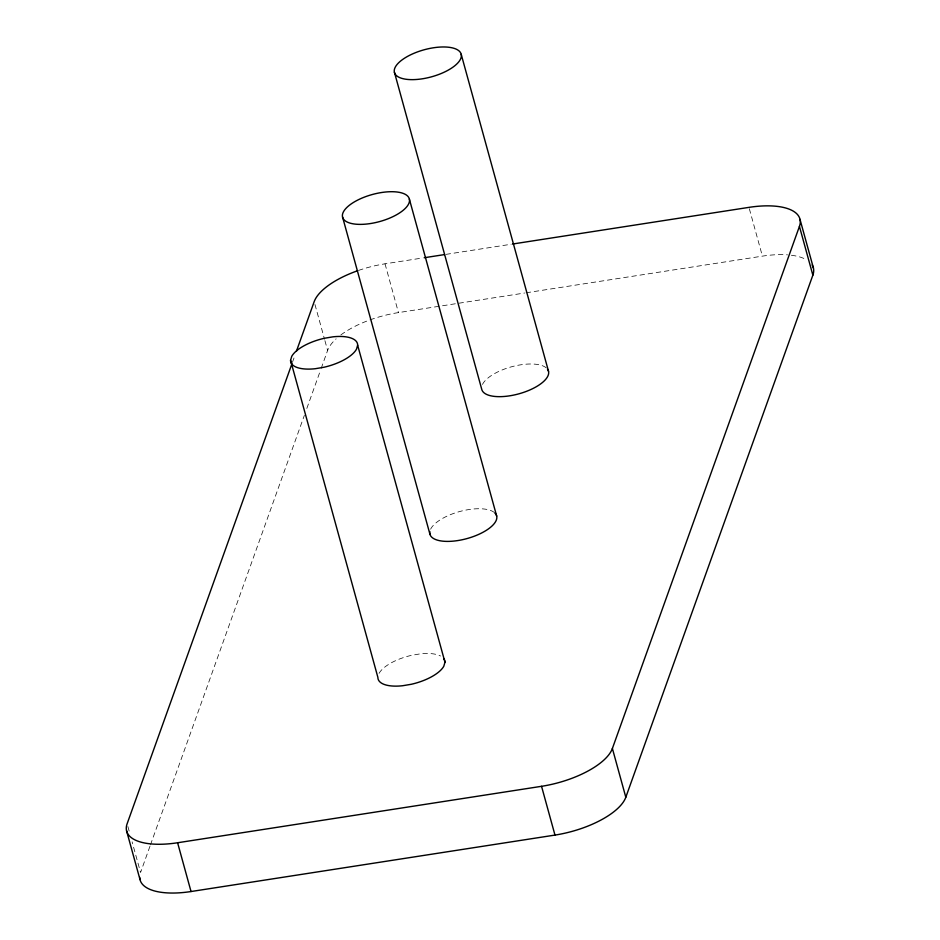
<?xml version="1.0" encoding="UTF-8"?>
<svg xmlns="http://www.w3.org/2000/svg" width="940" height="940" viewBox="0 0 940 940"><rect width="100%" height="100%" fill="white"/><g stroke="black" fill="none" stroke-linecap="round" stroke-linejoin="round"><path stroke-width="0.7" stroke-dasharray="4.7 3.53" d="M292.411 362.429L294.878 355.52M149.965 846.27L140.565 872.508L132.117 841.852M150.459 844.884L304.36 415.351M306.828 408.442L320.681 369.772M321.186 368.386L327.613 350.432A63.403 25.686 -15.4 0 1 336.132 338.835M358.434 270.462A63.403 25.686 -15.4 0 1 385.024 263.823L422.718 257.971M445.924 254.376L511.172 244.247M340.832 334.957A63.403 25.686 -15.4 0 1 398.454 312.597L524.602 293.022M526.048 292.798L762.399 256.138A63.403 25.686 -15.4 0 1 787.52 254.858M749.345 208.762L762.399 256.138M385.024 263.823L398.454 312.597M314.947 304.443L324.547 339.281M324.923 340.68L327.613 350.432M127.899 826.53L129.814 833.498M430.626 529.173A34.58 14.006 -15.4 0 1 460.083 511.419A34.58 14.006 -15.4 0 1 493.888 512.183M379.067 673.357A34.58 14.006 -15.4 0 1 411.579 655.321L420.262 653.852A34.58 14.006 -15.4 0 1 440.555 656.014M791.363 255.245A63.403 25.686 -15.4 0 1 805.568 259.264M482.478 384.437A34.58 14.006 -15.4 0 1 513.029 366.389A34.58 14.006 -15.4 0 1 546.563 368.128"/><path stroke-width="1.41" d="M290.554 360.337L291.741 356.331A34.58 14.006 -15.4 0 1 324.265 338.294L332.936 336.837A34.58 14.006 -15.4 0 1 357.658 345.215L444.973 662.242L443.798 666.249A34.58 14.006 -15.4 0 1 411.274 684.285L402.59 685.742A34.58 14.006 -15.4 0 1 377.88 677.364L290.554 360.337A34.58 14.006 -15.4 0 0 315.276 368.715L323.947 367.258A34.58 14.006 -15.4 0 0 356.471 349.222L357.658 345.215M291.917 363.815L127.135 823.734A63.403 25.686 -15.4 0 0 177.601 842.757L541.546 786.31A63.403 25.686 -15.4 0 0 612.386 748.475L799.435 226.387A63.403 25.686 -15.4 0 0 748.968 207.364L512.617 244.024M296.37 351.384L314.183 301.658A63.403 25.686 -15.4 0 1 357.141 270.908M139.719 877.302A63.403 25.686 -15.4 0 0 191.032 891.531L554.976 835.084A63.403 25.686 -15.4 0 0 625.817 797.249L812.865 275.162A63.403 25.686 -15.4 0 0 812.148 264.998M424.175 257.748L444.467 254.599M799.999 219.349L813.441 268.123M799.435 226.387L812.865 275.162M461.211 54.332A34.58 14.006 -15.4 0 1 413.882 79.618A34.58 14.006 -15.4 0 1 408.348 55.965A34.58 14.006 -15.4 0 1 461.211 54.332L548.537 371.359M612.386 748.475L625.817 797.249M394.424 72.274L481.738 389.301A34.58 14.006 -15.4 0 0 521.242 393.143A34.58 14.006 -15.4 0 0 547.468 369.126M409.358 199.069A34.58 14.006 -15.4 0 1 362.029 224.355A34.58 14.006 -15.4 0 1 356.495 200.702A34.58 14.006 -15.4 0 1 409.358 199.069L496.684 516.095M541.546 786.31L554.976 835.084M342.56 217.011L429.886 534.038M177.601 842.757L191.032 891.531M126.559 830.772L140.001 879.546M494.71 512.864A34.58 14.006 -15.4 0 1 467.932 538.314A34.58 14.006 -15.4 0 1 429.839 531.523M443.868 658.752A34.58 14.006 -15.4 0 1 444.973 662.242"/></g></svg>
